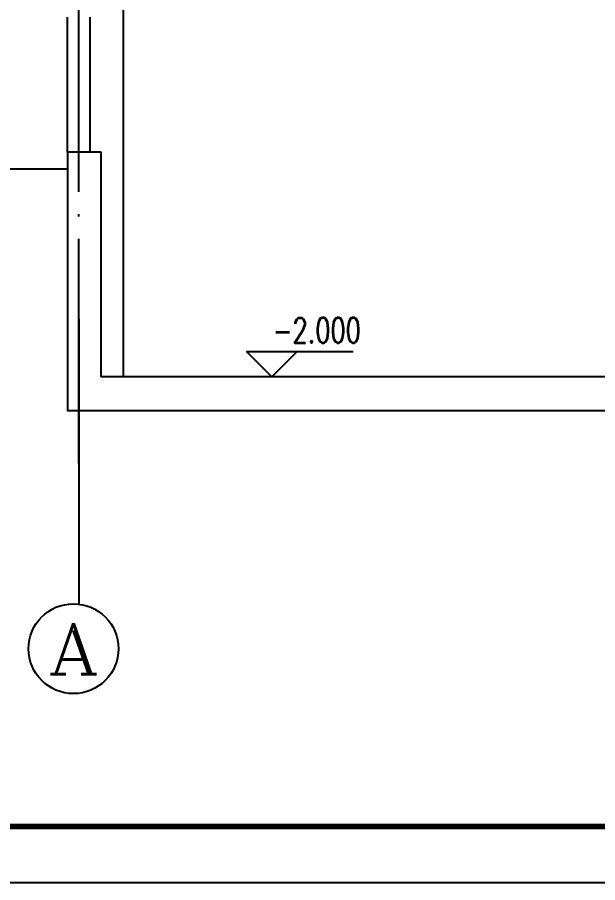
# Model space of a CAD drawing. Extents: x 84552 to 1115094, y -331058 to 102248.
# Drawn here: x 218181 to 223346, y 55935 to 63641 of the extents above; entities that cross this region are included whole.
import ezdxf
from ezdxf.enums import TextEntityAlignment as Align

# ---------------------------------------------------------------- set-up
doc = ezdxf.new("R2010")
doc.units = 0
doc.header["$LTSCALE"] = 1000
doc.header["$MEASUREMENT"] = 0
doc.linetypes.add('DOTE', pattern=[2.42, 2, -0.2, 0.02, -0.2])
for name, color, linetype in [('AXIS', 3, 'Continuous'), ('AXIS_TEXT', 7, 'Continuous'), ('DIM_ELEV', 3, 'Continuous'), ('DOTE', 1, 'Continuous'), ('PUB_TEXT', 7, 'Continuous'), ('WALL', 9, 'Continuous')]:
    doc.layers.add(name, color=color, linetype=linetype)
doc.styles.add('_TCH_AXIS', font='COMPLEX', dxfattribs={"bigfont": 'GBCBIG'})
doc.styles.add('_TCH_DIM', font='SIMPLEX', dxfattribs={"bigfont": 'GBCBIG'})
doc.styles.add('COMPLEX', font='COMPLEX')

# ---------------------------------------------------------------- blocks, each defined once
blk = doc.blocks.new('_AXISO')
blk.add_circle((0, 0), 0.5)
at = {"layer": 'AXIS_TEXT', "style": 'COMPLEX'}
blk.add_attdef('A', text='', height=0.56, dxfattribs=at).set_placement((-0.25, -0.28), (0.25, -0.28), align=Align.FIT)

msp = doc.modelspace()

# ---------------------------------------------------------------- linework, layer by layer
for p, q in [((219126.8, 60440.6), (219126.8, 66090.6)), ((218926.8, 62440.6), (218626.8, 62440.6)), ((218926.8, 60440.6), (218926.8, 62440.6)), ((214371.5, 62290.6), (218626.8, 62290.6)), ((226526.8, 60440.6), (218926.8, 60440.6)), ((253324.5, 55934.7), (211324.5, 55934.7))]:
    msp.add_line(p, q)
at = {"color": 0, "const_width": 50}
msp.add_lwpolyline([(252824.5, 56434.7), (212574.5, 56434.7), (212574.5, 85134.7), (252824.5, 85134.7)], close=True, dxfattribs=at)
msp.add_lwpolyline([(218626.8, 62440.6), (218626.8, 60140.6), (226826.8, 60140.6), (226826.8, 62440.6)])
at = {"layer": 'AXIS', "color": 0}
msp.add_line((218726.8, 60957), (218726.8, 58415.7), dxfattribs=at)
at = {"layer": 'DIM_ELEV'}
for p, q in [((220445.1, 60440.6), (220220.1, 60665.6)), ((220220.1, 60665.6), (221169.6, 60665.6)), ((220445.1, 60440.6), (220670.1, 60665.6))]:
    msp.add_line(p, q, dxfattribs=at)
at = {"layer": 'DOTE', "linetype": 'DOTE'}
for q in [(218726.8, 68032.6), (218726.8, 67580.6)]:
    msp.add_line((218726.8, 59667.9), q, dxfattribs=at)
at = {"layer": 'WALL'}
for p, q in [((218626.8, 62440.6), (218626.8, 63640.6)), ((218826.8, 63640.6), (218826.8, 62440.6)), ((218826.8, 62440.6), (218626.8, 62440.6))]:
    msp.add_line(p, q, dxfattribs=at)

# ---------------------------------------------------------------- block references
at = {"layer": 'AXIS', "color": 0}
ref = msp.add_blockref('_AXISO', (218680.6, 58018.4), dxfattribs=dict(at, xscale=800, yscale=800, zscale=800))
ref.add_attrib('A', 'A', dxfattribs={"layer": 'AXIS_TEXT', "color": 0, "height": 452.5, "style": '_TCH_AXIS', "width": 1.166667}).set_placement((218454.3, 57792.1), (218906.8, 57792.1), align=Align.FIT)

# ---------------------------------------------------------------- texts
at = {"layer": 'PUB_TEXT', "style": '_TCH_DIM', "width": 0.705882}
msp.add_text('-2.000', height=223.12, dxfattribs=at).set_placement((220455.4, 60742.3))

doc.saveas('drawing.dxf')
